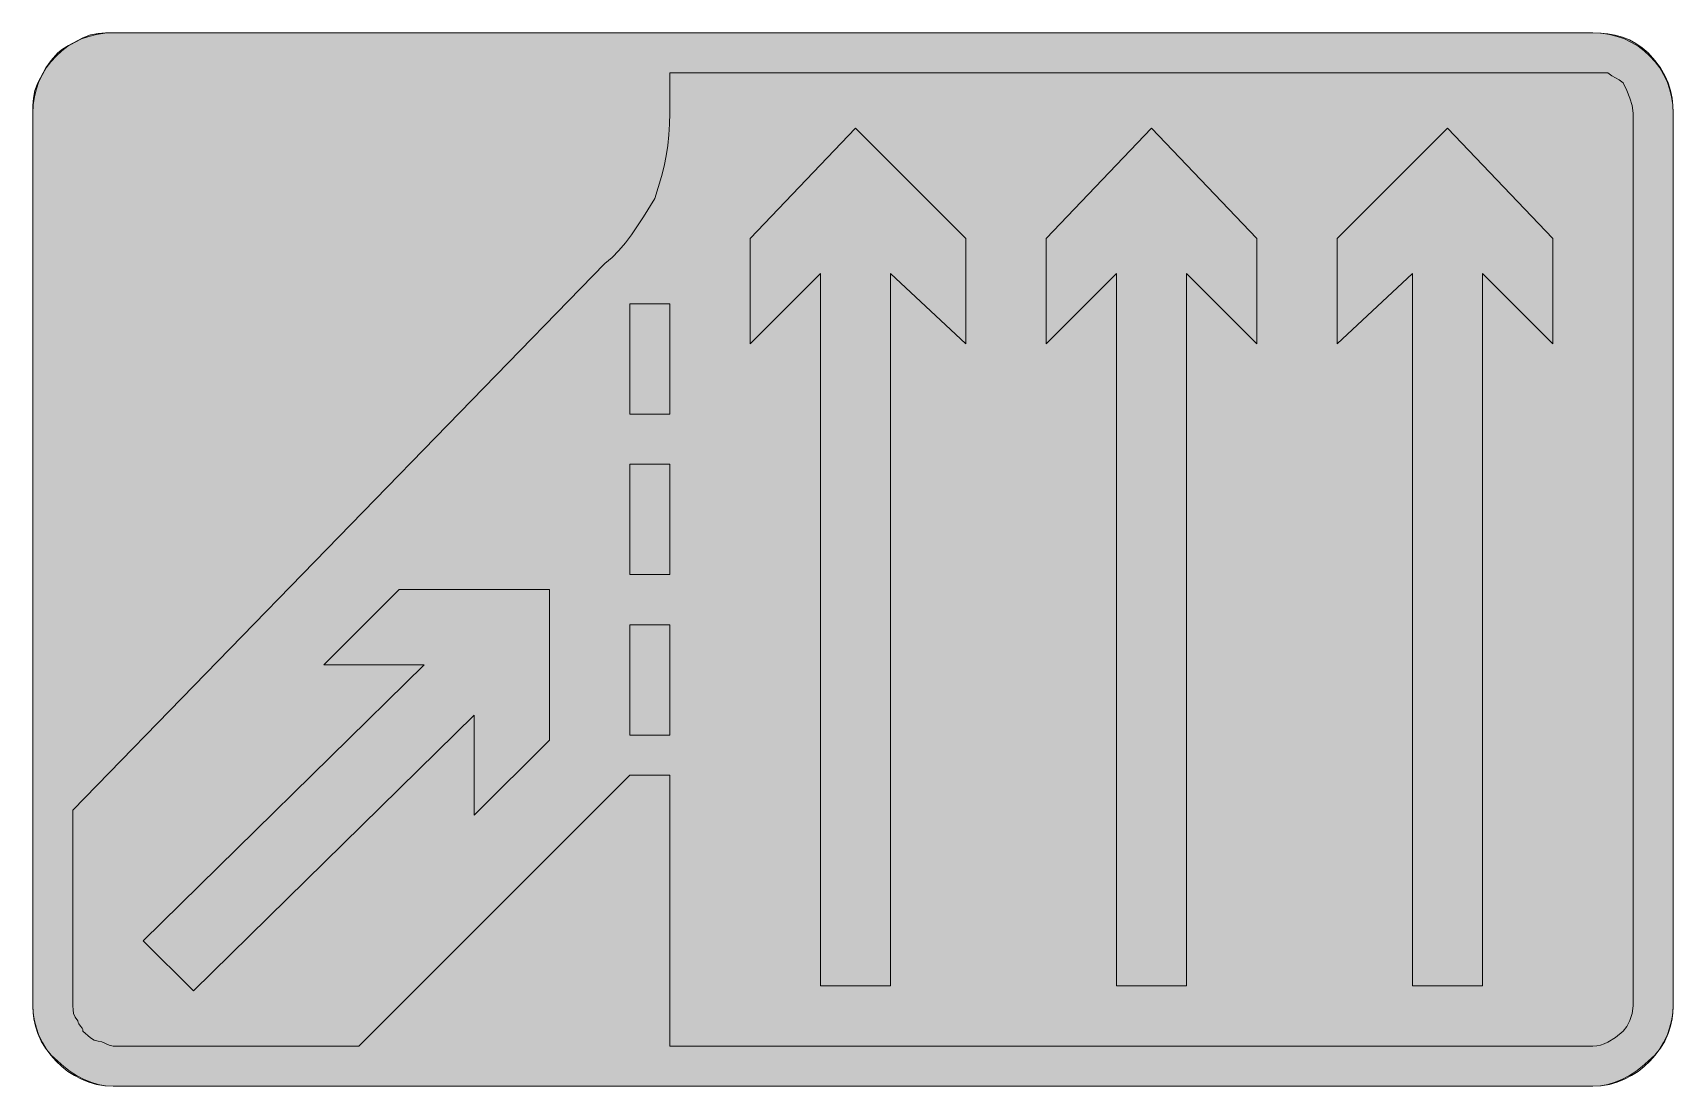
# Model space of a CAD drawing. Header units: metres. Extents: x 87 to 479, y 11 to 263.
import ezdxf

# ---------------------------------------------------------------- set-up
doc = ezdxf.new("R2010")
doc.units = ezdxf.units.M
for name, color, linetype, true_color in [('FILL_BLUE_0000FF', 7, 'Continuous', 0x0000ff), ('FILL_WHITE_FFFFFF', 7, 'Continuous', 0xffffff), ('STROKE_BLUE_0000FF', 7, 'Continuous', 0x0000ff)]:
    doc.layers.add(name, color=color, linetype=linetype, true_color=true_color)

msp = doc.modelspace()

# ---------------------------------------------------------------- hatches: boundary and pattern name
at = {"layer": 'FILL_BLUE_0000FF', "true_color": 0x0000ff}
h = msp.add_hatch(color=7, dxfattribs=at)
h.dxf.hatch_style = 1
h.paths.add_polyline_path([(469.65, 29.76), (469.44, 27.98), (468.9, 26.31), (468.13, 24.87), (467.25, 23.76), (465.45, 22.18), (463.65, 21.06), (462.75, 20.67), (461.85, 20.38), (460.95, 20.22), (460.05, 20.16), (239.25, 20.16), (239.25, 84.96), (229.65, 84.96), (164.85, 20.16), (106.05, 20.16), (105.15, 20.35), (104.25, 20.76), (103.35, 21.17), (102.45, 21.36), (101.55, 21.57), (100.65, 22.11), (98.85, 23.76), (98.8, 24.16), (98.66, 24.47), (98.25, 24.96), (97.84, 25.45), (97.7, 25.76), (97.65, 26.16), (96.96, 27.06), (96.6, 27.96), (96.47, 28.86), (96.45, 29.76), (96.45, 76.56), (223.65, 207.36), (225.4, 208.82), (227.04, 210.47), (228.61, 212.3), (230.1, 214.26), (232.93, 218.5), (235.65, 222.96), (237.23, 228.17), (237.84, 230.68), (238.35, 233.16), (238.74, 235.64), (239.03, 238.15), (239.19, 240.71), (239.25, 243.36), (239.25, 252.96), (460.05, 252.96), (463.65, 252.96), (464.55, 252.25), (465.45, 251.76), (466.35, 251.27), (467.25, 250.56), (468.13, 248.76), (468.9, 246.96), (469.44, 245.16), (469.65, 243.36), (469.65, 29.76)])
at = {"layer": 'FILL_WHITE_FFFFFF', "true_color": 0xffffff}
h = msp.add_hatch(color=7, dxfattribs=at)
h.dxf.hatch_style = 1
h.paths.add_polyline_path([(461.85, 262.5), (463.63, 262.32), (465.39, 261.99), (467.1, 261.51), (468.76, 260.86), (470.34, 260.03), (471.85, 259), (473.25, 257.76), (474.89, 255.96), (476.21, 254.16), (477.26, 252.36), (478.05, 250.56), (478.62, 248.76), (478.99, 246.96), (479.19, 245.16), (479.25, 243.36), (479.25, 29.76), (479.19, 28.31), (478.99, 26.68), (478.62, 24.95), (478.05, 23.16), (477.26, 21.37), (476.21, 19.63), (474.89, 18.01), (473.25, 16.56), (471.85, 15.27), (470.34, 14.1), (468.76, 13.08), (467.1, 12.21), (465.39, 11.51), (463.63, 10.99), (461.85, 10.67), (460.05, 10.56), (106.05, 10.56), (104.25, 10.67), (102.47, 10.99), (100.71, 11.51), (99, 12.21), (97.34, 13.08), (95.76, 14.1), (94.25, 15.27), (92.85, 16.56), (91.21, 18.01), (89.89, 19.63), (88.84, 21.37), (88.05, 23.16), (87.48, 24.95), (87.11, 26.68), (86.91, 28.31), (86.85, 29.76), (86.85, 243.36), (86.87, 245.16), (87, 246.96), (87.36, 248.76), (88.05, 250.56), (90, 254.16), (91.26, 255.96), (92.85, 257.76), (93.96, 258.66), (95.4, 259.56), (98.85, 261.36), (100.65, 262.05), (102.45, 262.41), (104.25, 262.54), (106.05, 262.56), (460.05, 262.56), (461.85, 262.5)])
h = msp.add_hatch(color=7, dxfattribs=at)
h.dxf.hatch_style = 1
h.paths.add_polyline_path([(310.05, 213.36), (310.05, 188.16), (292.05, 204.96), (292.05, 34.56), (275.25, 34.56), (275.25, 204.96), (258.45, 188.16), (258.45, 213.36), (283.65, 239.76), (310.05, 213.36)])
h = msp.add_hatch(color=7, dxfattribs=at)
h.dxf.hatch_style = 1
h.paths.add_polyline_path([(379.65, 213.36), (379.65, 188.16), (362.85, 204.96), (362.85, 34.56), (346.05, 34.56), (346.05, 204.96), (329.25, 188.16), (329.25, 213.36), (354.45, 239.76), (379.65, 213.36)])
h = msp.add_hatch(color=7, dxfattribs=at)
h.dxf.hatch_style = 1
h.paths.add_polyline_path([(450.45, 213.36), (450.45, 188.16), (433.65, 204.96), (433.65, 34.56), (416.85, 34.56), (416.85, 204.96), (398.85, 188.16), (398.85, 213.36), (425.25, 239.76), (450.45, 213.36)])
h = msp.add_hatch(color=7, dxfattribs=at)
h.dxf.hatch_style = 1
h.paths.add_polyline_path([(229.65, 171.36), (229.65, 197.76), (239.25, 197.76), (239.25, 171.36), (229.65, 171.36)])
h = msp.add_hatch(color=7, dxfattribs=at)
h.dxf.hatch_style = 1
h.paths.add_polyline_path([(229.65, 132.96), (229.65, 159.36), (239.25, 159.36), (239.25, 132.96), (229.65, 132.96)])
h = msp.add_hatch(color=7, dxfattribs=at)
h.dxf.hatch_style = 1
h.paths.add_polyline_path([(210.45, 93.36), (192.45, 75.36), (192.45, 99.36), (125.25, 33.36), (113.25, 45.36), (180.45, 111.36), (156.45, 111.36), (174.45, 129.36), (210.45, 129.36), (210.45, 93.36)])
h = msp.add_hatch(color=7, dxfattribs=at)
h.dxf.hatch_style = 1
h.paths.add_polyline_path([(229.65, 94.56), (229.65, 120.96), (239.25, 120.96), (239.25, 94.56), (229.65, 94.56)])

# ---------------------------------------------------------------- linework, layer by layer
at = {"layer": 'FILL_BLUE_0000FF', "lineweight": 0, "true_color": 0x0000ff}
msp.add_lwpolyline([(469.65, 29.76), (469.44, 27.98), (468.9, 26.31), (468.13, 24.87), (467.25, 23.76), (465.45, 22.18), (463.65, 21.06), (462.75, 20.67), (461.85, 20.38), (460.95, 20.22), (460.05, 20.16), (239.25, 20.16), (239.25, 84.96), (229.65, 84.96), (164.85, 20.16), (106.05, 20.16), (105.15, 20.35), (104.25, 20.76), (103.35, 21.17), (102.45, 21.36), (101.55, 21.57), (100.65, 22.11), (98.85, 23.76), (98.8, 24.16), (98.66, 24.47), (98.25, 24.96), (97.84, 25.45), (97.7, 25.76), (97.65, 26.16), (96.96, 27.06), (96.6, 27.96), (96.47, 28.86), (96.45, 29.76), (96.45, 76.56), (223.65, 207.36), (225.4, 208.82), (227.04, 210.47), (228.61, 212.3), (230.1, 214.26), (232.93, 218.5), (235.65, 222.96), (237.23, 228.17), (237.84, 230.68), (238.35, 233.16), (238.74, 235.64), (239.03, 238.15), (239.19, 240.71), (239.25, 243.36), (239.25, 252.96), (460.05, 252.96), (463.65, 252.96), (464.55, 252.25), (465.45, 251.76), (466.35, 251.27), (467.25, 250.56), (468.13, 248.76), (468.9, 246.96), (469.44, 245.16), (469.65, 243.36)], close=True, dxfattribs=at)
at = {"layer": 'FILL_WHITE_FFFFFF', "lineweight": 0, "true_color": 0xffffff}
for points in [[(461.85, 262.5), (463.63, 262.32), (465.39, 261.99), (467.1, 261.51), (468.76, 260.86), (470.34, 260.03), (471.85, 259), (473.25, 257.76), (474.89, 255.96), (476.21, 254.16), (477.26, 252.36), (478.05, 250.56), (478.62, 248.76), (478.99, 246.96), (479.19, 245.16), (479.25, 243.36), (479.25, 29.76), (479.19, 28.31), (478.99, 26.68), (478.62, 24.95), (478.05, 23.16), (477.26, 21.37), (476.21, 19.63), (474.89, 18.01), (473.25, 16.56), (471.85, 15.27), (470.34, 14.1), (468.76, 13.08), (467.1, 12.21), (465.39, 11.51), (463.63, 10.99), (461.85, 10.67), (460.05, 10.56), (106.05, 10.56), (104.25, 10.67), (102.47, 10.99), (100.71, 11.51), (99, 12.21), (97.34, 13.08), (95.76, 14.1), (94.25, 15.27), (92.85, 16.56), (91.21, 18.01), (89.89, 19.63), (88.84, 21.37), (88.05, 23.16), (87.48, 24.95), (87.11, 26.68), (86.91, 28.31), (86.85, 29.76), (86.85, 243.36), (86.87, 245.16), (87, 246.96), (87.36, 248.76), (88.05, 250.56), (90, 254.16), (91.26, 255.96), (92.85, 257.76), (93.96, 258.66), (95.4, 259.56), (98.85, 261.36), (100.65, 262.05), (102.45, 262.41), (104.25, 262.54), (106.05, 262.56), (460.05, 262.56)], [(310.05, 213.36), (310.05, 188.16), (292.05, 204.96), (292.05, 34.56), (275.25, 34.56), (275.25, 204.96), (258.45, 188.16), (258.45, 213.36), (283.65, 239.76)], [(379.65, 213.36), (379.65, 188.16), (362.85, 204.96), (362.85, 34.56), (346.05, 34.56), (346.05, 204.96), (329.25, 188.16), (329.25, 213.36), (354.45, 239.76)], [(450.45, 213.36), (450.45, 188.16), (433.65, 204.96), (433.65, 34.56), (416.85, 34.56), (416.85, 204.96), (398.85, 188.16), (398.85, 213.36), (425.25, 239.76)], [(229.65, 171.36), (229.65, 197.76), (239.25, 197.76), (239.25, 171.36)], [(229.65, 132.96), (229.65, 159.36), (239.25, 159.36), (239.25, 132.96)], [(210.45, 93.36), (192.45, 75.36), (192.45, 99.36), (125.25, 33.36), (113.25, 45.36), (180.45, 111.36), (156.45, 111.36), (174.45, 129.36), (210.45, 129.36)], [(229.65, 94.56), (229.65, 120.96), (239.25, 120.96), (239.25, 94.56)]]:
    msp.add_lwpolyline(points, close=True, dxfattribs=at)
at = {"layer": 'STROKE_BLUE_0000FF', "lineweight": 0, "true_color": 0x0000ff}
msp.add_lwpolyline([(106.05, 262.56), (460.05, 262.56), (462.05, 262.46), (463.98, 262.18), (465.83, 261.71), (467.61, 261.08), (469.29, 260.28), (470.87, 259.33), (472.34, 258.24), (473.7, 257.01), (474.93, 255.65), (476.02, 254.18), (476.97, 252.6), (477.77, 250.92), (478.4, 249.14), (478.87, 247.29), (479.15, 245.36), (479.25, 243.36), (479.25, 29.76), (479.15, 27.96), (478.87, 26.18), (478.4, 24.42), (477.77, 22.71), (476.97, 21.05), (476.02, 19.47), (474.93, 17.96), (473.7, 16.56), (472.34, 15.27), (470.87, 14.1), (469.29, 13.08), (467.61, 12.21), (465.83, 11.51), (463.98, 10.99), (462.05, 10.67), (460.05, 10.56), (106.05, 10.56), (104.05, 10.67), (102.12, 10.99), (100.27, 11.51), (98.49, 12.21), (96.81, 13.08), (95.23, 14.1), (93.76, 15.27), (92.4, 16.56), (91.17, 17.96), (90.08, 19.47), (89.13, 21.05), (88.33, 22.71), (87.7, 24.42), (87.23, 26.18), (86.95, 27.96), (86.85, 29.76), (86.85, 243.36), (86.95, 245.36), (87.23, 247.29), (87.7, 249.14), (88.33, 250.92), (89.13, 252.6), (90.08, 254.18), (91.17, 255.65), (92.4, 257.01), (93.76, 258.24), (95.23, 259.33), (96.81, 260.28), (98.49, 261.08), (100.27, 261.71), (102.12, 262.18), (104.05, 262.46), (106.05, 262.56)], dxfattribs=at)

doc.saveas('drawing.dxf')
